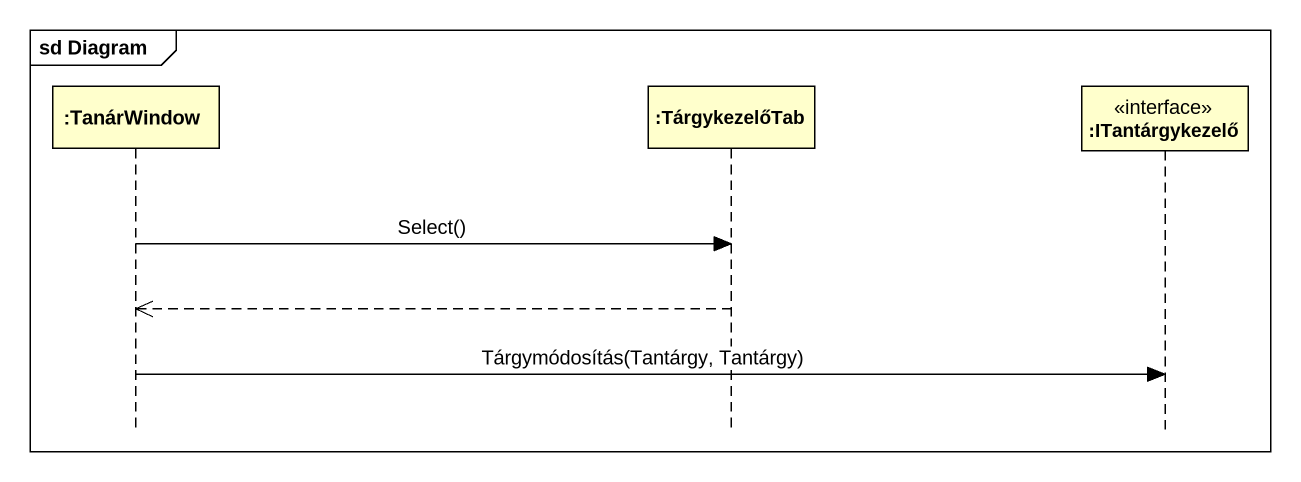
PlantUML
@startuml
mainframe sd Diagram
hide footbox
participant ":TanárWindow" as TanárWindow
participant ":TárgykezelőTab" as TárgykezelőTab
participant ":ITantárgykezelő" as ITantárgykezelő <<interface>>

TanárWindow -> TárgykezelőTab : Select()
TárgykezelőTab -->> TanárWindow
TanárWindow -> ITantárgykezelő : Tárgymódosítás(Tantárgy, Tantárgy)
@enduml
